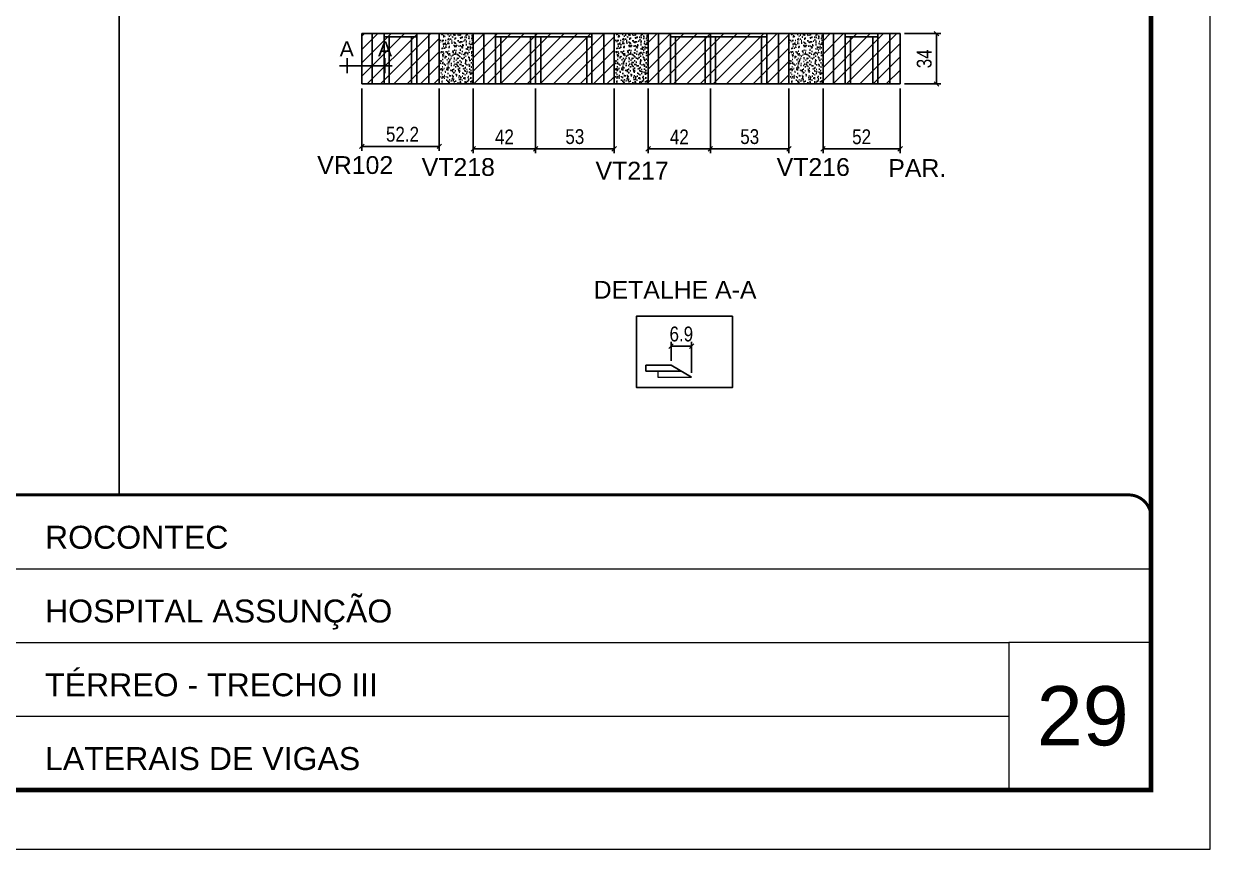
# Model space of a CAD drawing. Extents: x 137137 to 143418, y 10464 to 34486.
# Drawn here: x 137822 to 138622, y 25396 to 25953 of the extents above; entities that cross this region are included whole.
import ezdxf
from ezdxf.enums import TextEntityAlignment as Align

# ---------------------------------------------------------------- set-up
doc = ezdxf.new("R2010")
doc.units = 0
doc.linetypes.add('CONTINUO', pattern=[0])
doc.linetypes.add('DASHED', pattern=[0.75, 0.5, -0.25])
for name, color, linetype in [('5', 5, 'Continuous'), ('COTA', 241, 'Continuous'), ('detalhes', 4, 'Continuous'), ('Painéis', 200, 'Continuous'), ('SARR_2.2x7', 40, 'Continuous'), ('SARR_3.5x7', 81, 'Continuous')]:
    doc.layers.add(name, color=color, linetype=linetype)
for name, color, linetype, lineweight in [('CARIMBO', 255, 'Continuous', 9), ('Folhas', 255, 'Continuous', 9), ('Hachura', 251, 'Continuous', 9), ('Sarr 2.2x7', 40, 'Continuous', 9), ('SARRAFO DE PRESSAO', 251, 'DASHED', 9)]:
    doc.layers.add(name, color=color, linetype=linetype, lineweight=lineweight)
doc.styles.add('ARIAL', font='arial.ttf')
doc.styles.add('COTA TECNICA', font='techl___.ttf', dxfattribs={"height": 10})
doc.styles.get("Standard").update_dxf_attribs({"font": 'arial.ttf'})
doc.dimstyles.new('PAINEL', dxfattribs={"dimtxt": 10, "dimasz": 3, "dimexe": 3, "dimexo": 3, "dimgap": 3, "dimtad": 1, "dimdec": 1, "dimzin": 12, "dimdsep": 46, "dimtxsty": 'COTA TECNICA', "dimblk1": 'OBLIQUE', "dimblk2": 'OBLIQUE', "dimsah": 1, "dimcen": 0.9, "dimclrd": 4, "dimclre": 4, "dimclrt": 240, "dimadec": 1, "dimazin": 3, "dimtfac": 1, "dimtdec": 1, "dimtmove": 0, "dimatfit": 3, "dimfxl": 1, "dimtolj": 1, "dimtzin": 12, "dimarcsym": 0})
pattern_1 = [(45, (-3156.5, -7e-12), (-4.49012806, 4.49012806), [])]

# ---------------------------------------------------------------- blocks, each defined once
blk = doc.blocks.new('9999999999')
at = {"color": 30, "linetype": 'CONTINUO'}
for p, q in [((98564.56, 34379.64), (99583.98, 34379.64)), ((98564.56, 34329.83), (99487.98, 34329.83)), ((99583.98, 34329.83), (99487.98, 34329.83)), ((99487.98, 34329.83), (99487.98, 34230.21)), ((98564.56, 34280.02), (99487.98, 34280.02))]:
    blk.add_line(p, q, dxfattribs=at)
at = {"color": 30, "linetype": 'CONTINUO', "const_width": 2}
blk.add_lwpolyline([(99583.98, 34230.21), (99583.98, 34414.45, 0.414214), (99568.98, 34429.45), (98228.98, 34429.45, 0.414214), (98213.98, 34414.45), (98213.98, 34245.21, 0.414214), (98228.98, 34230.21), (99583.98, 34230.21)], format="xyb", dxfattribs=at)
at = {"layer": 'Folhas'}
blk.add_lwpolyline([(98138.98, 34190.21), (99623.98, 34190.21), (99623.98, 35240.21), (98138.98, 35240.21)], close=True, dxfattribs=at)
at = {"layer": 'Folhas', "color": 30, "const_width": 3}
blk.add_lwpolyline([(98213.98, 34230.21), (99583.98, 34230.21), (99583.98, 35200.21), (98213.98, 35200.21)], close=True, dxfattribs=at)
at = {"color": 7, "linetype": 'Continuous', "ltscale": 5, "style": 'ARIAL'}
for s, height, p in [('ROCONTEC', 15.483, (98837.68, 34393.13)), ('HOSPITAL ASSUNÇÃO', 15.4829, (98837.68, 34343.32)), ('TÉRREO - TRECHO III', 15.4829, (98837.68, 34293.51)), ('LATERAIS DE VIGAS', 15.4829, (98837.68, 34243.7))]:
    blk.add_text(s, height=height, dxfattribs=at).set_placement(p)
blk = doc.blocks.new('_Oblique')
at = {"color": 0, "linetype": 'ByBlock', "lineweight": -2}
blk.add_line((-0.5, -0.5), (0.5, 0.5), dxfattribs=at)
blk = doc.blocks.new('*D5979')
at = {"layer": 'COTA', "color": 4, "linetype": 'ByBlock', "lineweight": -2, "transparency": 16777216}
for p, q in [((138049.81, 25909.46), (138049.81, 25867.34)), ((138102.01, 25909.46), (138102.01, 25867.34)), ((138049.81, 25870.34), (138102.01, 25870.34))]:
    blk.add_line(p, q, dxfattribs=at)
at = {"layer": 'Defpoints', "color": 0, "linetype": 'ByBlock', "transparency": 16777216}
for p in [(138049.81, 25912.46), (138102.01, 25912.46), (138102.01, 25870.34)]:
    blk.add_point(p, dxfattribs=at)
at = {"layer": 'COTA', "color": 4, "linetype": 'ByBlock', "lineweight": -2, "transparency": 16777216, "xscale": 3, "yscale": 3, "zscale": 3, "rotation": 180}
blk.add_blockref('_Oblique', (138049.81, 25870.34), dxfattribs=at)
at = {"layer": 'COTA', "color": 4, "linetype": 'ByBlock', "lineweight": -2, "transparency": 16777216, "xscale": 3, "yscale": 3, "zscale": 3}
blk.add_blockref('_Oblique', (138102.01, 25870.34), dxfattribs=at)
at = {"layer": 'COTA', "color": 240, "linetype": 'ByBlock', "transparency": 16777216, "insert": (138077.21, 25878.45), "char_height": 10, "attachment_point": 5, "style": 'COTA TECNICA'}
blk.add_mtext('\\A1;52.2', dxfattribs=at)
blk = doc.blocks.new('*D5980')
at = {"layer": 'COTA', "color": 4, "linetype": 'ByBlock', "lineweight": -2, "transparency": 16777216}
for p, q in [((138258.42, 25725.53), (138258.42, 25738.43)), ((138258.42, 25735.43), (138272.32, 25735.43)), ((138272.32, 25717.53), (138272.32, 25738.43))]:
    blk.add_line(p, q, dxfattribs=at)
at = {"layer": 'Defpoints', "color": 0, "linetype": 'ByBlock', "transparency": 16777216}
for p in [(138272.32, 25735.43), (138258.42, 25722.53), (138272.32, 25714.53)]:
    blk.add_point(p, dxfattribs=at)
at = {"layer": 'COTA', "color": 4, "linetype": 'ByBlock', "lineweight": -2, "transparency": 16777216, "xscale": 3, "yscale": 3, "zscale": 3, "rotation": 180}
blk.add_blockref('_Oblique', (138258.42, 25735.43), dxfattribs=at)
at = {"layer": 'COTA', "color": 4, "linetype": 'ByBlock', "lineweight": -2, "transparency": 16777216, "xscale": 3, "yscale": 3, "zscale": 3}
blk.add_blockref('_Oblique', (138272.32, 25735.43), dxfattribs=at)
at = {"layer": 'COTA', "color": 240, "linetype": 'ByBlock', "transparency": 16777216, "insert": (138265.37, 25743.57), "char_height": 10, "attachment_point": 5, "style": 'COTA TECNICA'}
blk.add_mtext('\\A1;6.9', dxfattribs=at)
blk = doc.blocks.new('*D5981')
at = {"layer": 'COTA', "color": 4, "linetype": 'ByBlock', "lineweight": -2, "transparency": 16777216}
for p, q in [((138361.01, 25909.46), (138361.01, 25865.63)), ((138413.01, 25909.46), (138413.01, 25865.63)), ((138361.01, 25868.63), (138413.01, 25868.63))]:
    blk.add_line(p, q, dxfattribs=at)
at = {"layer": 'Defpoints', "color": 0, "linetype": 'ByBlock', "transparency": 16777216}
for p in [(138361.01, 25912.46), (138413.01, 25912.46), (138413.01, 25868.63)]:
    blk.add_point(p, dxfattribs=at)
at = {"layer": 'COTA', "color": 4, "linetype": 'ByBlock', "lineweight": -2, "transparency": 16777216, "xscale": 3, "yscale": 3, "zscale": 3, "rotation": 180}
blk.add_blockref('_Oblique', (138361.01, 25868.63), dxfattribs=at)
at = {"layer": 'COTA', "color": 4, "linetype": 'ByBlock', "lineweight": -2, "transparency": 16777216, "xscale": 3, "yscale": 3, "zscale": 3}
blk.add_blockref('_Oblique', (138413.01, 25868.63), dxfattribs=at)
at = {"layer": 'COTA', "color": 240, "linetype": 'ByBlock', "transparency": 16777216, "insert": (138387.01, 25876.74), "char_height": 10, "attachment_point": 5, "style": 'COTA TECNICA'}
blk.add_mtext('\\A1;52', dxfattribs=at)
blk = doc.blocks.new('*D5982')
at = {"layer": 'COTA', "color": 4, "linetype": 'ByBlock', "lineweight": -2, "transparency": 16777216}
for p, q in [((138416.01, 25946.46), (138440.54, 25946.46)), ((138437.54, 25946.46), (138437.54, 25912.46)), ((138416.01, 25912.46), (138440.54, 25912.46))]:
    blk.add_line(p, q, dxfattribs=at)
at = {"layer": 'Defpoints', "color": 0, "linetype": 'ByBlock', "transparency": 16777216}
for p in [(138413.01, 25946.46), (138413.01, 25912.46), (138437.54, 25912.46)]:
    blk.add_point(p, dxfattribs=at)
at = {"layer": 'COTA', "color": 4, "linetype": 'ByBlock', "lineweight": -2, "transparency": 16777216, "xscale": 3, "yscale": 3, "zscale": 3}
for p, rotation in [((138437.54, 25946.46), 90), ((138437.54, 25912.46), 270)]:
    blk.add_blockref('_Oblique', p, dxfattribs=dict(at, rotation=rotation))
at = {"layer": 'COTA', "color": 240, "linetype": 'ByBlock', "transparency": 16777216, "insert": (138429.32, 25929.46), "char_height": 10, "attachment_point": 5, "rotation": 90, "style": 'COTA TECNICA'}
blk.add_mtext('\\A1;34', dxfattribs=at)
blk = doc.blocks.new('*D6166')
at = {"layer": 'COTA', "color": 4, "lineweight": -2, "transparency": 16777216}
for p, q in [((138125.01, 25909.46), (138125.01, 25865.63)), ((138167.01, 25909.46), (138167.01, 25865.63)), ((138125.01, 25868.63), (138167.01, 25868.63))]:
    blk.add_line(p, q, dxfattribs=at)
at = {"layer": 'Defpoints', "color": 0, "transparency": 16777216}
for p in [(138125.01, 25912.46), (138167.01, 25912.46), (138167.01, 25868.63)]:
    blk.add_point(p, dxfattribs=at)
at = {"layer": 'COTA', "color": 4, "lineweight": -2, "transparency": 16777216, "xscale": 3, "yscale": 3, "zscale": 3, "rotation": 180}
blk.add_blockref('_Oblique', (138125.01, 25868.63), dxfattribs=at)
at = {"layer": 'COTA', "color": 4, "lineweight": -2, "transparency": 16777216, "xscale": 3, "yscale": 3, "zscale": 3}
blk.add_blockref('_Oblique', (138167.01, 25868.63), dxfattribs=at)
at = {"layer": 'COTA', "color": 240, "transparency": 16777216, "insert": (138146.01, 25876.7), "char_height": 10, "attachment_point": 5, "style": 'COTA TECNICA'}
blk.add_mtext('\\A1;42', dxfattribs=at)
blk = doc.blocks.new('*D6167')
at = {"layer": 'COTA', "color": 4, "lineweight": -2, "transparency": 16777216}
for p, q in [((138167.01, 25909.46), (138167.01, 25865.63)), ((138220.01, 25909.46), (138220.01, 25865.63)), ((138167.01, 25868.63), (138220.01, 25868.63))]:
    blk.add_line(p, q, dxfattribs=at)
at = {"layer": 'Defpoints', "color": 0, "transparency": 16777216}
for p in [(138167.01, 25912.46), (138220.01, 25912.46), (138220.01, 25868.63)]:
    blk.add_point(p, dxfattribs=at)
at = {"layer": 'COTA', "color": 4, "lineweight": -2, "transparency": 16777216, "xscale": 3, "yscale": 3, "zscale": 3, "rotation": 180}
blk.add_blockref('_Oblique', (138167.01, 25868.63), dxfattribs=at)
at = {"layer": 'COTA', "color": 4, "lineweight": -2, "transparency": 16777216, "xscale": 3, "yscale": 3, "zscale": 3}
blk.add_blockref('_Oblique', (138220.01, 25868.63), dxfattribs=at)
at = {"layer": 'COTA', "color": 240, "transparency": 16777216, "insert": (138193.51, 25876.85), "char_height": 10, "attachment_point": 5, "style": 'COTA TECNICA'}
blk.add_mtext('\\A1;53', dxfattribs=at)
blk = doc.blocks.new('*D6168')
at = {"layer": 'COTA', "color": 4, "lineweight": -2, "transparency": 16777216}
for p, q in [((138243.01, 25909.46), (138243.01, 25865.63)), ((138285.01, 25909.46), (138285.01, 25865.63)), ((138243.01, 25868.63), (138285.01, 25868.63))]:
    blk.add_line(p, q, dxfattribs=at)
at = {"layer": 'Defpoints', "color": 0, "transparency": 16777216}
for p in [(138243.01, 25912.46), (138285.01, 25912.46), (138285.01, 25868.63)]:
    blk.add_point(p, dxfattribs=at)
at = {"layer": 'COTA', "color": 4, "lineweight": -2, "transparency": 16777216, "xscale": 3, "yscale": 3, "zscale": 3, "rotation": 180}
blk.add_blockref('_Oblique', (138243.01, 25868.63), dxfattribs=at)
at = {"layer": 'COTA', "color": 4, "lineweight": -2, "transparency": 16777216, "xscale": 3, "yscale": 3, "zscale": 3}
blk.add_blockref('_Oblique', (138285.01, 25868.63), dxfattribs=at)
at = {"layer": 'COTA', "color": 240, "transparency": 16777216, "insert": (138264.01, 25876.7), "char_height": 10, "attachment_point": 5, "style": 'COTA TECNICA'}
blk.add_mtext('\\A1;42', dxfattribs=at)
blk = doc.blocks.new('*D6169')
at = {"layer": 'COTA', "color": 4, "lineweight": -2, "transparency": 16777216}
for p, q in [((138285.01, 25909.46), (138285.01, 25865.63)), ((138338.01, 25909.46), (138338.01, 25865.63)), ((138285.01, 25868.63), (138338.01, 25868.63))]:
    blk.add_line(p, q, dxfattribs=at)
at = {"layer": 'Defpoints', "color": 0, "transparency": 16777216}
for p in [(138285.01, 25912.46), (138338.01, 25912.46), (138338.01, 25868.63)]:
    blk.add_point(p, dxfattribs=at)
at = {"layer": 'COTA', "color": 4, "lineweight": -2, "transparency": 16777216, "xscale": 3, "yscale": 3, "zscale": 3, "rotation": 180}
blk.add_blockref('_Oblique', (138285.01, 25868.63), dxfattribs=at)
at = {"layer": 'COTA', "color": 4, "lineweight": -2, "transparency": 16777216, "xscale": 3, "yscale": 3, "zscale": 3}
blk.add_blockref('_Oblique', (138338.01, 25868.63), dxfattribs=at)
at = {"layer": 'COTA', "color": 240, "transparency": 16777216, "insert": (138311.51, 25876.85), "char_height": 10, "attachment_point": 5, "style": 'COTA TECNICA'}
blk.add_mtext('\\A1;53', dxfattribs=at)

msp = doc.modelspace()

# ---------------------------------------------------------------- hatches: boundary and pattern name
at = {"layer": 'COTA', "linetype": 'ByBlock'}
h = msp.add_hatch(dxfattribs=at)
h.set_pattern_fill('AR-CONC', color=256, scale=0.03)
h.set_pattern_definition([(50, (-196.6548, -161.198), (5.46554007, -0.47817257), [0.5715, -6.2865]), (355, (-196.655, -161.198), (-1.05730264, 5.73170536), [0.4572, -5.02921753]), (100.4514447, (-196.1993, -161.2377), (4.40823741, 5.25353256), [0.48570026, -5.34270734]), (46.1842, (-196.655, -159.674), (8.13237123, -1.26126984), [0.85725, -9.42975]), (96.6355576, (-195.977, -159.779), (7.122124, 7.42278374), [0.7285507, -8.01406824]), (351.184151, (-196.655, -159.674), (7.122124, 7.42278374), [0.685799, -7.54379196]), (21, (-195.8928, -160.055), (4.54843174, -3.06795595), [0.5715, -6.2865]), (326, (-195.893, -160.055), (1.85406085, 5.52563898), [0.4572, -5.0292]), (71.451445, (-195.5137, -160.3105), (6.40249258, 2.45768307), [0.48570026, -5.34269813]), (37.5, (-196.6548, -161.1978), (0.092658098, 2.536651166), [0, -4.96824, 0, -5.1054, 0, -5.04825]), (7.5, (-196.6548, -161.1978), (2.004589875, 3.005417245), [0, -2.91084, 0, -4.85394, 0, -1.92405]), (327.5, (-198.354, -161.1978), (4.067717855, -0.17186232), [0, -1.905, 0, -5.9436, 0, -7.8867]), (317.5, (-199.116, -161.1978), (4.44387544, 0.76279473), [0, -2.4765, 0, -3.94716, 0, -5.6007])])
h.paths.add_polyline_path([(138125.01, 25912.46), (138125.01, 25946.46), (138102.01, 25946.46), (138102.01, 25912.46)])
h = msp.add_hatch(dxfattribs=at)
h.set_pattern_fill('AR-CONC', color=256, scale=0.03)
h.set_pattern_definition([(50, (-78.6546, -161.198), (5.46554007, -0.47817257), [0.5715, -6.2865]), (355, (-78.6546, -161.198), (-1.05730264, 5.73170536), [0.4572, -5.02921753]), (100.4514447, (-78.199, -161.2377), (4.40823741, 5.25353256), [0.48570026, -5.34270734]), (46.1842, (-78.6546, -159.674), (8.13237123, -1.26126984), [0.85725, -9.42975]), (96.6355576, (-77.977, -159.779), (7.122124, 7.42278374), [0.7285507, -8.01406824]), (351.184151, (-78.655, -159.674), (7.122124, 7.42278374), [0.685799, -7.54379196]), (21, (-77.8926, -160.055), (4.54843174, -3.06795595), [0.5715, -6.2865]), (326, (-77.8926, -160.055), (1.85406085, 5.52563898), [0.4572, -5.0292]), (71.451445, (-77.5136, -160.3105), (6.40249258, 2.45768307), [0.48570026, -5.34269813]), (37.5, (-78.6546, -161.1978), (0.092658098, 2.536651166), [0, -4.96824, 0, -5.1054, 0, -5.04825]), (7.5, (-78.6546, -161.1978), (2.004589875, 3.005417245), [0, -2.91084, 0, -4.85394, 0, -1.92405]), (327.5, (-80.3539, -161.1978), (4.067717855, -0.17186232), [0, -1.905, 0, -5.9436, 0, -7.8867]), (317.5, (-81.116, -161.1978), (4.44387544, 0.76279473), [0, -2.4765, 0, -3.94716, 0, -5.6007])])
h.paths.add_polyline_path([(138243.01, 25912.46), (138243.01, 25946.46), (138220.01, 25946.46), (138220.01, 25912.46)])
h = msp.add_hatch(dxfattribs=at)
h.set_pattern_fill('AR-CONC', color=256, scale=0.03)
h.set_pattern_definition([(50, (39.3455, -161.198), (5.46554007, -0.47817257), [0.5715, -6.2865]), (355, (39.3455, -161.198), (-1.05730264, 5.73170536), [0.4572, -5.02921753]), (100.4514447, (39.801, -161.2377), (4.40823741, 5.25353256), [0.48570026, -5.34270734]), (46.1842, (39.3455, -159.674), (8.13237123, -1.26126984), [0.85725, -9.42975]), (96.6355576, (40.023, -159.779), (7.122124, 7.42278374), [0.7285507, -8.01406824]), (351.184151, (39.3455, -159.674), (7.122124, 7.42278374), [0.685799, -7.54379196]), (21, (40.1075, -160.055), (4.54843174, -3.06795595), [0.5715, -6.2865]), (326, (40.1075, -160.055), (1.85406085, 5.52563898), [0.4572, -5.0292]), (71.451445, (40.4866, -160.3105), (6.40249258, 2.45768307), [0.48570026, -5.34269813]), (37.5, (39.3455, -161.1978), (0.092658098, 2.536651166), [0, -4.96824, 0, -5.1054, 0, -5.04825]), (7.5, (39.3455, -161.1978), (2.004589875, 3.005417245), [0, -2.91084, 0, -4.85394, 0, -1.92405]), (327.5, (37.6463, -161.1978), (4.067717855, -0.17186232), [0, -1.905, 0, -5.9436, 0, -7.8867]), (317.5, (36.8843, -161.1978), (4.44387544, 0.76279473), [0, -2.4765, 0, -3.94716, 0, -5.6007])])
h.paths.add_polyline_path([(138361.01, 25912.46), (138361.01, 25946.46), (138338.01, 25946.46), (138338.01, 25912.46)])
at = {"layer": 'Hachura'}
h = msp.add_hatch(dxfattribs=at)
h.set_pattern_fill('ANSI31', color=256, scale=2)
h.set_pattern_definition(pattern_1)
h.paths.add_polyline_path([(138102.01, 25912.46), (138102.01, 25946.46), (138049.81, 25946.46), (138049.81, 25912.46)])
h = msp.add_hatch(dxfattribs=at)
h.set_pattern_fill('ANSI31', color=256, scale=2)
h.set_pattern_definition(pattern_1)
h.paths.add_polyline_path([(138167.01, 25912.46), (138167.01, 25946.46), (138125.01, 25946.46), (138125.01, 25912.46)])
h = msp.add_hatch(dxfattribs=at)
h.set_pattern_fill('ANSI31', color=256, scale=2)
h.set_pattern_definition(pattern_1)
h.paths.add_polyline_path([(138220.01, 25912.46), (138220.01, 25946.46), (138167.01, 25946.46), (138167.01, 25912.46)])
h = msp.add_hatch(dxfattribs=at)
h.set_pattern_fill('ANSI31', color=256, scale=2)
h.set_pattern_definition(pattern_1)
h.paths.add_polyline_path([(138243.01, 25946.46), (138243.01, 25912.46), (138285.01, 25912.46), (138285.01, 25946.46)])
h = msp.add_hatch(dxfattribs=at)
h.set_pattern_fill('ANSI31', color=256, scale=2)
h.set_pattern_definition(pattern_1)
h.paths.add_polyline_path([(138285.01, 25912.46), (138338.01, 25912.46), (138338.01, 25946.46), (138285.01, 25946.46)])
h = msp.add_hatch(dxfattribs=at)
h.set_pattern_fill('ANSI31', color=256, scale=2)
h.set_pattern_definition(pattern_1)
h.paths.add_polyline_path([(138413.01, 25912.46), (138413.01, 25946.46), (138361.01, 25946.46), (138361.01, 25912.46)])

# ---------------------------------------------------------------- linework, layer by layer
at = {"linetype": 'ByBlock'}
msp.add_lwpolyline([(138299.87, 25755.74), (138235.23, 25755.74), (138235.23, 25707.41), (138299.87, 25707.41)], close=True, dxfattribs=at)
at = {"layer": 'COTA', "linetype": 'ByBlock'}
for p, q in [((137885.95, 25634.99), (137885.95, 26405.75)), ((138102.01, 25946.46), (138125.01, 25946.46)), ((138220.01, 25946.46), (138243.01, 25946.46)), ((138338.01, 25946.46), (138361.01, 25946.46)), ((138125.01, 25912.46), (138102.01, 25912.46)), ((138243.01, 25912.46), (138220.01, 25912.46)), ((138361.01, 25912.46), (138338.01, 25912.46))]:
    msp.add_line(p, q, dxfattribs=at)
at = {"layer": 'detalhes'}
for p, q in [((138039.81, 25929.79), (138039.81, 25919.79)), ((138065.24, 25929.79), (138065.24, 25919.79)), ((138070.24, 25924.79), (138034.81, 25924.79))]:
    msp.add_line(p, q, dxfattribs=at)
at = {"layer": 'Painéis', "linetype": 'ByBlock'}
for p, q in [((138049.81, 25946.46), (138049.81, 25912.46)), ((138102.01, 25946.46), (138049.81, 25946.46)), ((138102.01, 25946.46), (138102.01, 25912.46)), ((138125.01, 25946.46), (138125.01, 25912.46)), ((138220.01, 25946.46), (138125.01, 25946.46)), ((138167.01, 25946.46), (138167.01, 25912.46)), ((138220.01, 25946.46), (138220.01, 25912.46)), ((138243.01, 25946.46), (138243.01, 25912.46)), ((138338.01, 25946.46), (138243.01, 25946.46)), ((138285.01, 25946.46), (138285.01, 25912.46)), ((138338.01, 25946.46), (138338.01, 25912.46)), ((138361.01, 25946.46), (138361.01, 25912.46)), ((138413.01, 25946.46), (138361.01, 25946.46)), ((138413.01, 25946.46), (138413.01, 25912.46)), ((138049.81, 25912.46), (138102.01, 25912.46)), ((138125.01, 25912.46), (138220.01, 25912.46)), ((138243.01, 25912.46), (138338.01, 25912.46)), ((138361.01, 25912.46), (138413.01, 25912.46)), ((138258.42, 25722.53), (138241.42, 25722.53)), ((138241.42, 25722.53), (138241.42, 25718.53)), ((138241.42, 25718.53), (138265.37, 25718.53)), ((138272.32, 25714.53), (138258.42, 25722.53))]:
    msp.add_line(p, q, dxfattribs=at)
at = {"layer": 'Sarr 2.2x7'}
for p, q in [((138260.07, 25718.53), (138249.42, 25718.53)), ((138249.42, 25718.53), (138249.42, 25714.53)), ((138249.42, 25714.53), (138272.32, 25714.53))]:
    msp.add_line(p, q, dxfattribs=at)
at = {"layer": 'SARR_2.2x7', "linetype": 'Continuous'}
for p, q in [((138056.81, 25946.46), (138056.81, 25912.46)), ((138086.81, 25944.26), (138064.81, 25944.26)), ((138095.01, 25946.46), (138095.01, 25912.46)), ((138132.01, 25946.46), (138132.01, 25912.46)), ((138205.01, 25944.26), (138140.01, 25944.26)), ((138213.01, 25946.46), (138213.01, 25912.46)), ((138250.01, 25946.46), (138250.01, 25912.46)), ((138323.01, 25944.26), (138258.01, 25944.26)), ((138331.01, 25946.46), (138331.01, 25912.46)), ((138368.01, 25946.46), (138368.01, 25912.46)), ((138398.01, 25944.26), (138376.01, 25944.26)), ((138406.01, 25946.46), (138406.01, 25912.46))]:
    msp.add_line(p, q, dxfattribs=at)
at = {"layer": 'SARR_3.5x7'}
for p, q in [((138064.81, 25946.46), (138064.81, 25912.46)), ((138068.31, 25944.26), (138068.31, 25912.46)), ((138083.31, 25944.26), (138083.31, 25912.46)), ((138086.81, 25946.46), (138086.81, 25912.46)), ((138140.01, 25946.46), (138140.01, 25912.46)), ((138143.51, 25944.26), (138143.51, 25912.46)), ((138163.51, 25944.26), (138163.51, 25912.46)), ((138167.01, 25944.26), (138167.01, 25912.46)), ((138170.51, 25944.26), (138170.51, 25912.46)), ((138201.51, 25944.26), (138201.51, 25912.46)), ((138205.01, 25946.46), (138205.01, 25912.46)), ((138258.01, 25946.46), (138258.01, 25912.46)), ((138261.51, 25944.26), (138261.51, 25912.46)), ((138281.51, 25944.26), (138281.51, 25912.46)), ((138285.01, 25944.26), (138285.01, 25912.46)), ((138288.51, 25944.26), (138288.51, 25912.46)), ((138319.51, 25944.26), (138319.51, 25912.46)), ((138323.01, 25946.46), (138323.01, 25912.46)), ((138376.01, 25946.46), (138376.01, 25912.46)), ((138379.51, 25944.26), (138379.51, 25912.46)), ((138394.51, 25944.26), (138394.51, 25912.46)), ((138398.01, 25946.46), (138398.01, 25912.46))]:
    msp.add_line(p, q, dxfattribs=at)

# ---------------------------------------------------------------- block references
at = {"layer": 'SARRAFO DE PRESSAO', "color": 6, "linetype": 'ByBlock'}
msp.add_blockref('9999999999', (38998.31, -8794.45), dxfattribs=at)

# ---------------------------------------------------------------- texts
at = {"layer": '5', "linetype": 'Continuous'}
for s, p in [('VR102', (138019.69, 25851.71)), ('VT218', (138090.18, 25850.38)), ('VT216', (138329.7, 25850.38)), ('PAR.', (138405.02, 25849.69)), ('VT217', (138207.48, 25847.93))]:
    msp.add_text(s, height=12, rotation=0.00004, dxfattribs=at).set_placement(p)
at = {"layer": '5', "color": 7, "linetype": 'Continuous'}
msp.add_text('DETALHE A-A', height=12, rotation=359.99996, dxfattribs=at).set_placement((138206.19, 25767.51))
at = {"layer": 'CARIMBO', "style": 'ARIAL'}
msp.add_text('29', height=40, dxfattribs=at).set_placement((138505.15, 25465.89))
at = {"layer": 'detalhes', "color": 0, "linetype": 'Continuous', "style": 'ARIAL'}
for p in [(138039.61, 25936.21), (138065.44, 25936.21)]:
    msp.add_text('A', height=10.22, dxfattribs=at).set_placement(p, align=Align.MIDDLE_CENTER)

# ---------------------------------------------------------------- dimensions: what is measured, and where the dimension line sits
at = {"layer": 'COTA', "linetype": 'ByBlock'}
dim = msp.add_linear_dim(base=(138437.54, 25912.46), p1=(138413.01, 25946.46), p2=(138413.01, 25912.46), angle=90, dimstyle='PAINEL', dxfattribs=at)
dim.commit()
dim.dimension.update_dxf_attribs({"geometry": '*D5982', "text_midpoint": (138429.32, 25929.46)})
dim = msp.add_linear_dim(base=(138102.01, 25870.34), p1=(138049.81, 25912.46), p2=(138102.01, 25912.46), angle=0, dimstyle='PAINEL', dxfattribs=at)
dim.commit()
dim.dimension.update_dxf_attribs({"geometry": '*D5979', "text_midpoint": (138077.21, 25870.34), "dimtype": 161})
at = {"layer": 'COTA'}
for base, p1, p2, picture, middle in [((138167.01, 25868.63), (138125.01, 25912.46), (138167.01, 25912.46), '*D6166', (138146.01, 25876.7)), ((138285.01, 25868.63), (138243.01, 25912.46), (138285.01, 25912.46), '*D6168', (138264.01, 25876.7))]:
    dim = msp.add_linear_dim(base=base, p1=p1, p2=p2, dimstyle='PAINEL', dxfattribs=at)
    dim.commit()
    dim.dimension.update_dxf_attribs({"geometry": picture, "text_midpoint": middle})
for base, p1, p2, picture, middle in [((138220.01, 25868.63), (138167.01, 25912.46), (138220.01, 25912.46), '*D6167', (138193.51, 25876.85)), ((138338.01, 25868.63), (138285.01, 25912.46), (138338.01, 25912.46), '*D6169', (138311.51, 25876.85))]:
    dim = msp.add_linear_dim(base=base, p1=p1, p2=p2, dimstyle='PAINEL', override={"dimtmove": 1}, dxfattribs=at)
    dim.commit()
    dim.dimension.update_dxf_attribs({"geometry": picture, "text_midpoint": middle})
at = {"layer": 'COTA', "linetype": 'ByBlock'}
dim = msp.add_aligned_dim(p1=(138361.01, 25912.46), p2=(138413.01, 25912.46), distance=-43.84, dimstyle='PAINEL', dxfattribs=at)
dim.commit()
dim.dimension.update_dxf_attribs({"geometry": '*D5981', "text_midpoint": (138387.01, 25876.74)})
dim = msp.add_linear_dim(base=(138272.3183, 25735.4347), p1=(138258.4228, 25722.5264), p2=(138272.3183, 25714.5264), angle=180, dimstyle='PAINEL', override={"dimlfac": 0.5}, dxfattribs=at)
dim.commit()
dim.dimension.update_dxf_attribs({"geometry": '*D5980', "text_midpoint": (138265.3706, 25735.4347), "dimtype": 160})

doc.saveas('drawing.dxf')
